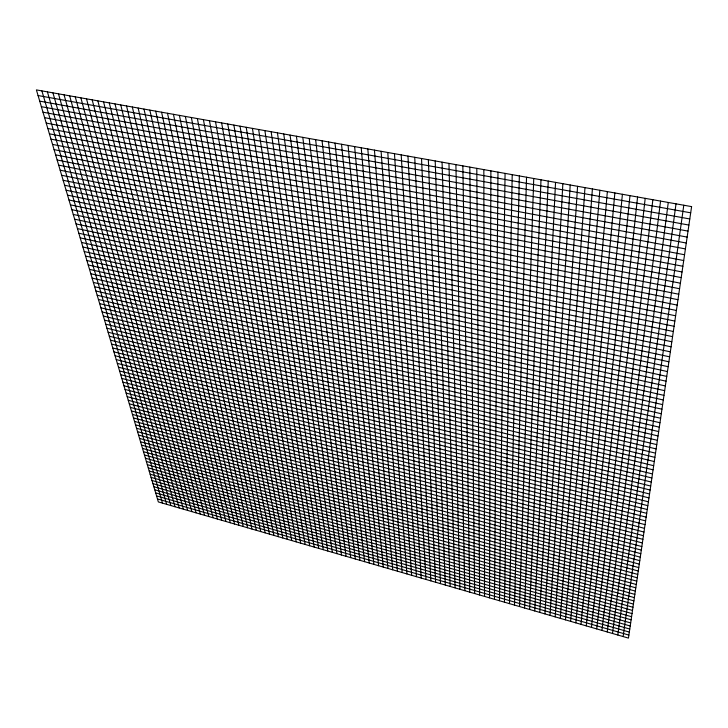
<?xml version="1.0" encoding="UTF-8"?>
<svg xmlns="http://www.w3.org/2000/svg" width="728" height="728" viewBox="0 0 728 728"><rect width="100%" height="100%" fill="white"/><g stroke="black" fill="none" stroke-linecap="round" stroke-linejoin="round"><path stroke-width="1.09" d="M489.507 597.843L490.89 170.862M494.476 599.28L497.97 172.127M499.463 600.727L505.068 173.391M504.459 602.174L512.203 174.656M509.473 603.63L519.355 175.93M514.496 605.086L526.535 177.213M519.528 606.542L533.742 178.496M524.579 608.007L540.986 179.789M529.647 609.472L548.248 181.081M534.725 610.938L555.537 182.373M539.812 612.412L562.853 183.684M544.917 613.895L570.197 184.985M550.031 615.378L577.568 186.304M555.164 616.862L584.975 187.624M560.314 618.354L592.401 188.943M565.465 619.846L599.854 190.272M570.643 621.348L607.343 191.601M575.821 622.85L614.86 192.947M581.026 624.351L622.404 194.285M586.24 625.862L629.975 195.632M591.464 627.372L637.573 196.988M596.705 628.892L645.199 198.344M601.956 630.421L652.861 199.709M607.225 631.94L660.551 201.083M612.512 633.469L668.268 202.457M617.808 635.007L676.012 203.84M623.123 636.545L683.792 205.223M38.065 95.541L690.69 212.813M39.721 101.137L689.789 218.964M41.36 106.679L688.897 225.061M42.998 112.194L688.015 231.104M44.608 117.654L687.141 237.091M46.219 123.087L686.267 243.025M47.811 128.474L685.412 248.912M49.395 133.825L684.557 254.745M50.969 139.139L683.71 260.533M52.525 144.408L682.864 266.266M54.081 149.64L682.036 271.963M55.619 154.846L681.208 277.596M57.148 160.005L680.389 283.192M58.659 165.129L679.579 288.734M60.169 170.216L678.778 294.239M61.662 175.275L677.977 299.69M63.145 180.289L677.186 305.096M64.619 185.267L676.403 310.465M66.084 190.217L675.62 315.788M67.54 195.131L674.847 321.066M68.987 200.009L674.082 326.299M70.425 204.859L673.318 331.486M71.845 209.673L672.572 336.636M73.264 214.451L671.817 341.751M74.665 219.201L671.08 346.819M76.058 223.915L670.342 351.842M77.45 228.601L669.614 356.829M78.824 233.251L668.886 361.78M80.189 237.874L668.168 366.694M81.554 242.46L667.458 371.562M82.901 247.019L666.748 376.394M84.239 251.551L666.047 381.19M85.567 256.047L665.346 385.949M86.896 260.524L664.655 390.672M88.206 264.965L663.972 395.359M89.517 269.369L663.29 400M90.809 273.755L662.616 404.613M92.101 278.105L661.943 409.2M93.375 282.428L661.279 413.741M94.649 286.732L660.624 418.254M95.914 291L659.968 422.731M97.17 295.24L659.313 427.172M98.417 299.454L658.667 431.577M99.654 303.64L658.03 435.954M100.892 307.808L657.393 440.304M102.111 311.939L656.765 444.608M103.331 316.043L656.137 448.894M104.541 320.129L655.519 453.144M105.733 324.188L654.9 457.357M106.934 328.219L654.281 461.543M108.117 332.223L653.68 465.702M109.291 336.209L653.071 469.833M110.465 340.158L652.47 473.928M111.63 344.098L651.879 477.996M112.785 348.002L651.287 482.036M113.932 351.888L650.695 486.049M115.079 355.746L650.113 490.026M116.216 359.577L649.54 493.984M117.344 363.39L648.966 497.906M118.464 367.185L648.393 501.81M119.574 370.952L647.829 505.678M120.684 374.692L647.265 509.527M121.785 378.414L646.701 513.34M122.886 382.118L646.145 517.135M123.969 385.795L645.6 520.893M125.052 389.444L645.054 524.633M126.126 393.084L644.508 528.346M127.2 396.687L643.971 532.041M128.255 400.282L643.434 535.699M129.311 403.849L642.897 539.339M130.367 407.398L642.369 542.952M131.413 410.929L641.841 546.546M132.451 414.432L641.322 550.113M133.479 417.918L640.804 553.653M134.507 421.385L640.285 557.166M135.526 424.834L639.775 560.66M136.536 428.255L639.266 564.136M137.547 431.659L638.765 567.585M138.548 435.044L638.265 571.007M139.548 438.411L637.764 574.41M140.54 441.76L637.273 577.795M141.523 445.09L636.782 581.153M142.497 448.403L636.29 584.493M143.471 451.697L635.808 587.805M144.444 454.964L635.326 591.1M145.409 458.221L634.843 594.376M146.364 461.452L634.37 597.624M147.32 464.673L633.897 600.855M148.266 467.867L633.424 604.067M149.204 471.052L632.96 607.261M150.141 474.219L632.495 610.428M151.069 477.368L632.031 613.586M151.997 480.489L631.576 616.716M152.916 483.601L631.121 619.819M153.836 486.695L630.666 622.913M154.746 489.78L630.211 625.989M155.656 492.838L629.765 629.038M156.556 495.886L629.32 632.077M157.448 498.908L628.883 635.089M41.896 90.891L162.49 503.121M47.411 91.874L166.648 504.331M52.944 92.856L170.816 505.532M58.495 93.848L174.993 506.743M64.064 94.84L179.188 507.962M69.651 95.832L183.383 509.172M75.257 96.833L187.597 510.392M80.881 97.834L191.81 511.62M86.523 98.835L196.041 512.84M92.183 99.845L200.282 514.068M97.861 100.855L204.532 515.297M103.558 101.875L208.79 516.534M109.273 102.894L213.058 517.772M115.015 103.913L217.335 519.009M120.766 104.941L221.631 520.256M126.545 105.97L225.926 521.503M132.332 106.998L230.239 522.75M138.147 108.035L234.562 523.996M143.98 109.073L238.893 525.252M149.832 110.119L243.234 526.508M155.71 111.166L247.593 527.773M161.598 112.212L251.952 529.038M167.513 113.268L256.329 530.303M173.446 114.323L260.715 531.577M179.397 115.379L265.11 532.851M185.367 116.444L269.515 534.125M191.355 117.508L273.928 535.408M197.37 118.582L278.36 536.682M203.403 119.656L282.801 537.974M209.455 120.739L287.251 539.257M215.534 121.822L291.71 540.549M221.631 122.905L296.178 541.85M227.746 123.997L300.664 543.143M233.879 125.089L305.159 544.444M240.04 126.181L309.664 545.754M246.219 127.282L314.178 547.065M252.425 128.392L318.709 548.375M258.64 129.493L323.241 549.685M264.892 130.612L327.791 551.005M271.153 131.722L332.359 552.325M277.441 132.842L336.928 553.653M283.747 133.97L341.514 554.982M290.081 135.099L346.109 556.31M296.433 136.227L350.714 557.639M302.812 137.364L355.328 558.977M309.209 138.502L359.96 560.323M315.634 139.649L364.601 561.67M322.076 140.795L369.26 563.017M328.546 141.951L373.919 564.364M335.035 143.107L378.596 565.72M341.541 144.262L383.283 567.076M348.084 145.427L387.988 568.441M354.636 146.592L392.701 569.806M361.224 147.766L397.424 571.171M367.822 148.94L402.156 572.545M374.456 150.123L406.906 573.919M381.108 151.306L411.666 575.302M387.787 152.498L416.434 576.676M394.485 153.69L421.221 578.068M401.21 154.891L426.017 579.452M407.962 156.092L430.83 580.844M414.733 157.293L435.644 582.245M421.53 158.513L440.486 583.647M428.355 159.723L445.327 585.048M435.198 160.943L450.186 586.459M442.069 162.171L455.055 587.869M448.967 163.4L459.941 589.28M455.892 164.628L464.837 590.699M462.844 165.866L469.742 592.119M469.815 167.112L474.665 593.548M476.813 168.359L479.597 594.976M483.838 169.606L484.548 596.405M691.6 206.616L628.446 638.092L158.34 501.92L36.4 89.908L691.6 206.616"/></g></svg>
